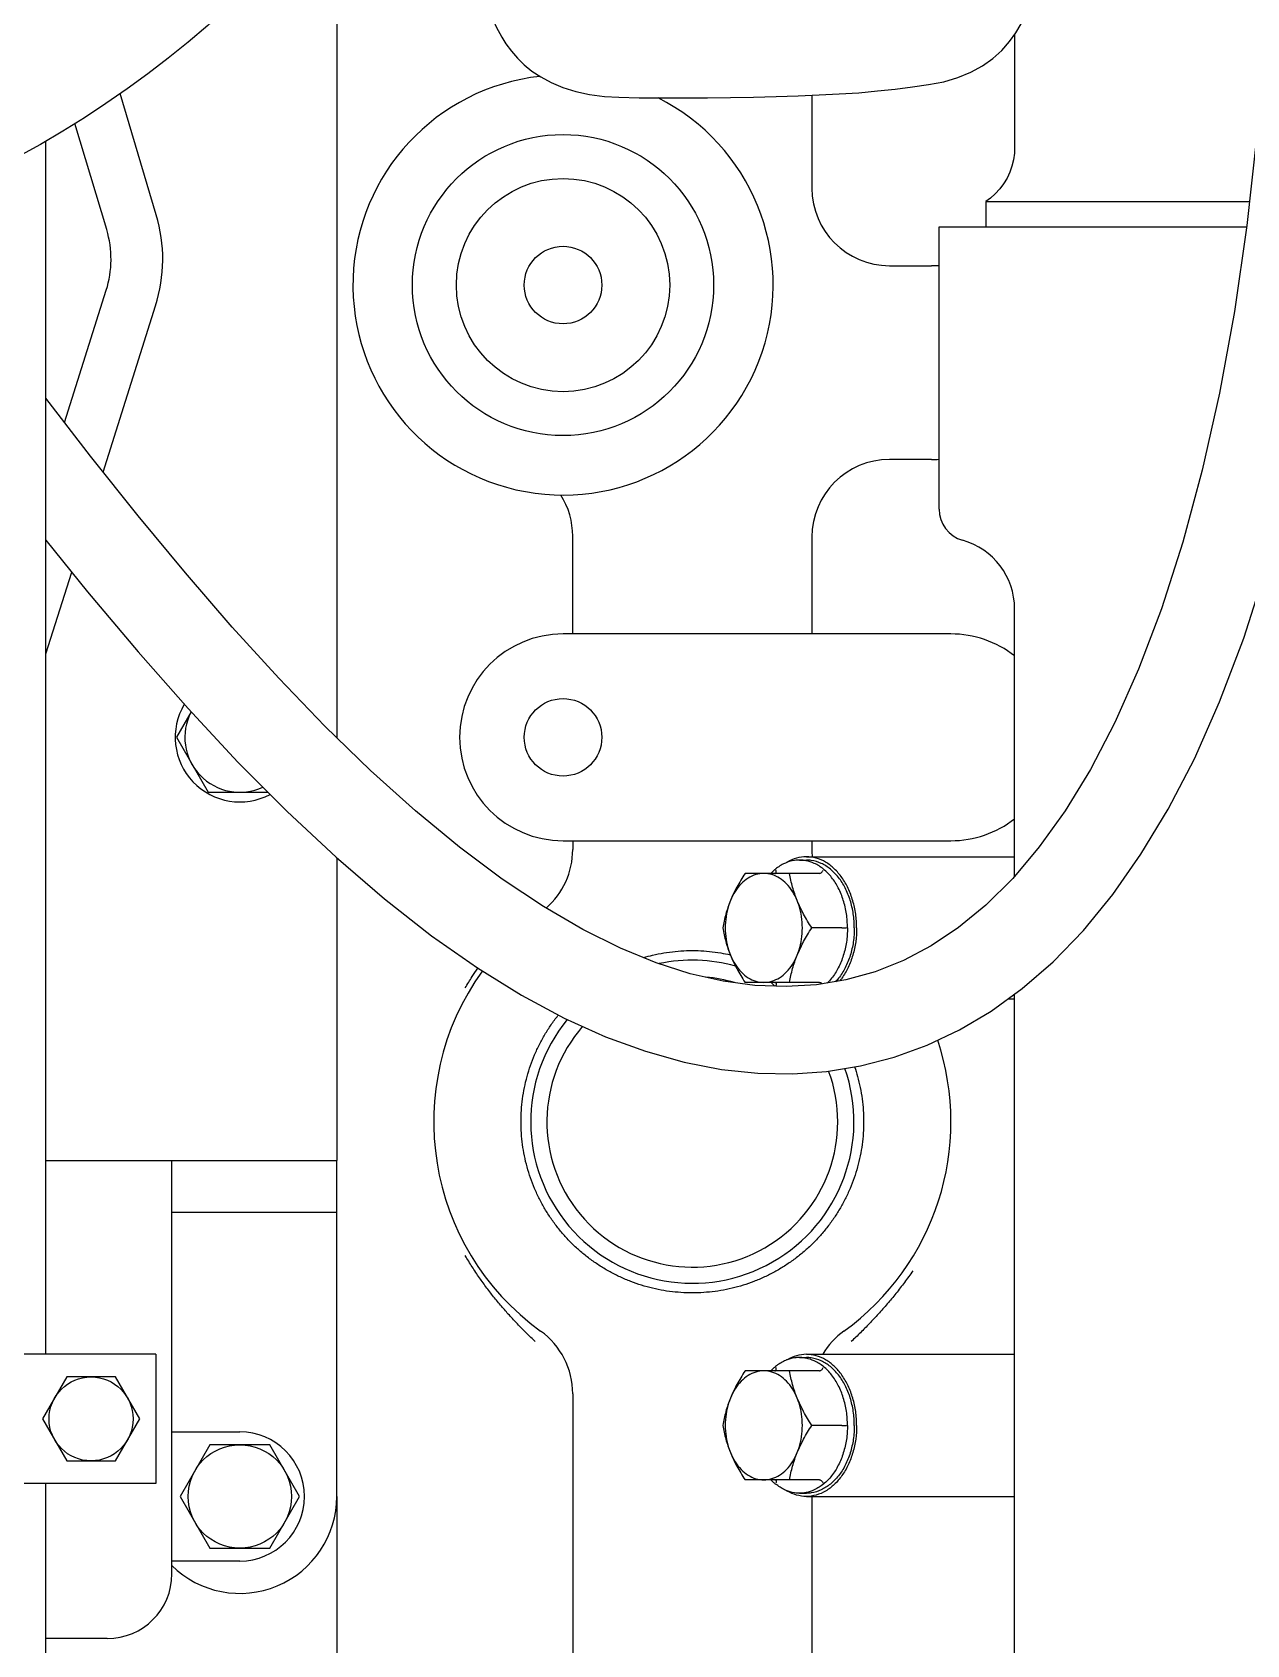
# Model space of a CAD drawing. Header units: millimetres. Extents: x 156850 to 204135, y 56350 to 74150.
# Drawn here: x 174877.9 to 175065.8, y 61122.5 to 61372.1 of the extents above; entities that cross this region are included whole.
import ezdxf

# ---------------------------------------------------------------- set-up
doc = ezdxf.new("R2010")
doc.units = ezdxf.units.MM
doc.header["$LTSCALE"] = 150
doc.layers.add('-----33 Equipment', color=5, linetype='Continuous')

# ---------------------------------------------------------------- blocks, each defined once
blk = doc.blocks.new('X-2F-PLAN$0$A$C73FA2420')
at = {"color": 0, "linetype": 'Continuous'}
for p, q in [((1393.24, 741.28), (1393.25, 845.28)), ((1413.24, 741.27), (1413.25, 845.27)), ((1403.24, 758.78), (1396.74, 755.03)), ((1409.74, 755.03), (1403.24, 758.78)), ((1181.43, 758.28), (1393.24, 758.28)), ((1369.24, 748.78), (1369.24, 758.28)), ((1413.24, 758.28), (1601.04, 758.28)), ((1443.24, 758.28), (1443.23, 713.27)), ((1521.65, 758.28), (1534.3, 754.29)), ((1396.74, 755.03), (1396.74, 747.52)), ((1409.74, 747.52), (1409.74, 755.03)), ((1557.45, 755.39), (1577.92, 748.94)), ((1587.31, 748.87), (1603.75, 753.78)), ((1443.25, 753.28), (1443.25, 733.28)), ((1549.79, 749.41), (1575.51, 741.31)), ((1396.74, 747.52), (1403.24, 743.77)), ((1403.24, 743.77), (1409.74, 747.52)), ((1589.59, 741.2), (1608.37, 746.81)), ((1413.24, 741.27), (1393.24, 741.28)), ((1379.24, 738.78), (1443.24, 738.77)), ((1381.23, 728.28), (1381.23, 738.78)), ((1401.23, 738.78), (1401.23, 728.28)), ((1435.24, 738.77), (1435.23, 713.27)), ((1391.23, 737.52), (1383.23, 732.9)), ((1399.23, 732.9), (1391.23, 737.52)), ((1508.73, 738.09), (1500.23, 733.19)), ((1512.68, 735.81), (1508.73, 738.09)), ((1383.23, 732.9), (1383.23, 723.66)), ((1399.23, 723.66), (1399.23, 732.9)), ((1500.23, 733.19), (1500.23, 723.92)), ((1383.23, 723.66), (1391.23, 719.04)), ((1391.23, 719.04), (1399.23, 723.66)), ((1391.23, 713.28), (1237.01, 713.28)), ((1391.23, 713.28), (1443.23, 713.27)), ((1490.08, 713.28), (1443.23, 713.28)), ((1639.51, 713.28), (1508.68, 713.28)), ((1617.12, 687.77), (1617.12, 687.77)), ((1407.12, 676.78), (1358.62, 676.78)), ((1492.73, 676.78), (1491.35, 676.78)), ((1492.73, 678.28), (1492.73, 618.28)), ((1524.73, 618.28), (1524.73, 678.28)), ((1524.73, 676.78), (1539.85, 676.78)), ((1393.8, 638.61), (1393.8, 650.13)), ((1410.67, 638.61), (1410.67, 650.13)), ((1470.8, 638.61), (1470.8, 650.13)), ((1487.67, 638.61), (1487.67, 650.13)), ((1391.73, 641.7), (1391.73, 640.64)), ((1412.73, 641.7), (1412.73, 640.64)), ((1489.73, 641.7), (1489.73, 640.64)), ((1391.23, 639.78), (1358.73, 639.78)), ((1391.23, 640.64), (1391.23, 608.42)), ((1402.23, 635.17), (1402.23, 639.8)), ((1413.23, 640.64), (1413.23, 608.42)), ((1479.23, 635.17), (1479.23, 639.8)), ((1490.23, 640.64), (1490.23, 608.42)), ((1492.73, 639.78), (1491.35, 639.78)), ((1539.73, 639.78), (1524.73, 639.78)), ((1608.12, 639.78), (1593.73, 639.78)), ((1551.73, 621.28), (1551.73, 627.78)), ((1581.73, 627.78), (1581.73, 621.28)), ((1544.05, 620.12), (1587.73, 620.12)), ((1587.73, 620.12), (1587.73, 572.53)), ((1591.67, 612.87), (1587.73, 612.87)), ((1591.67, 612.87), (1591.67, 572.09)), ((1468.23, 609.46), (1468.23, 608.42)), ((1358.73, 608.42), (1468.99, 608.42)), ((1487.24, 608.42), (1528.63, 608.42)), ((1617.52, 608.42), (1599.99, 608.42))]:
    blk.add_line(p, q, dxfattribs=at)
for points in [[(1539.24, 758.28), (1531.24, 751.83), (1521.96, 744.02), (1513.17, 736.27), (1504.91, 728.56), (1497.23, 720.93), (1490.16, 713.37), (1483.75, 705.92), (1478.03, 698.62), (1473.06, 691.53), (1468.81, 684.69), (1465.27, 678.08), (1462.39, 671.7), (1460.13, 665.53), (1458.46, 659.56), (1457.34, 653.78), (1456.75, 648.17), (1456.66, 642.71), (1457.03, 637.5)], [(1470.44, 639.06), (1470.14, 643.76), (1470.31, 648.59), (1470.98, 653.52), (1472.14, 658.59), (1473.83, 663.87), (1476.09, 669.4), (1478.98, 675.2), (1482.53, 681.3), (1486.77, 687.68), (1491.72, 694.3), (1497.35, 701.11), (1503.61, 708.06), (1510.46, 715.11), (1517.87, 722.25), (1525.79, 729.45), (1534.17, 736.7), (1543, 744), (1552.26, 751.38), (1561.2, 758.28)], [(1635.42, 692.73), (1633.22, 692.43), (1631.09, 692.11), (1629.1, 691.76), (1627.23, 691.38), (1625.45, 690.97), (1623.73, 690.51), (1622.04, 689.98), (1620.36, 689.36), (1618.69, 688.62), (1617.12, 687.77)], [(1617.12, 687.77), (1616.07, 687.11), (1614.93, 686.27), (1613.86, 685.33), (1612.84, 684.28), (1611.86, 683.09), (1610.94, 681.72), (1610.08, 680.13), (1609.33, 678.32), (1608.71, 676.32), (1608.24, 674.17), (1607.94, 671.88), (1607.79, 669.63)], [(1607.79, 669.63), (1607.73, 666.51), (1607.7, 663.07), (1607.69, 659.53), (1607.72, 655.95), (1607.76, 652.37), (1607.83, 648.81), (1607.93, 645.32), (1608.04, 641.93), (1608.16, 638.67), (1608.31, 635.54), (1608.51, 632.54), (1608.77, 629.66), (1609.07, 626.89), (1609.4, 624.24), (1609.75, 621.73), (1610.21, 619.38), (1610.85, 617.2), (1611.67, 615.21), (1612.66, 613.4), (1613.8, 611.8), (1615.06, 610.4), (1616.41, 609.21), (1617.79, 608.23), (1619.15, 607.43)], [(1631.86, 569.25), (1616.68, 569.86), (1601.98, 570.97), (1587.95, 572.5), (1574.62, 574.43), (1561.99, 576.74), (1550.09, 579.4), (1538.92, 582.4), (1528.61, 585.7), (1519.28, 589.24), (1511, 592.92), (1503.73, 596.71), (1497.35, 600.6), (1491.76, 604.61), (1486.89, 608.72), (1482.74, 612.89), (1479.3, 617.09), (1476.48, 621.32), (1474.21, 625.62), (1472.45, 630.02), (1471.2, 634.53), (1470.44, 639.06)], [(1457.03, 637.5), (1457.88, 632.27), (1459.23, 627.07), (1461.07, 621.97), (1463.44, 616.97), (1466.35, 612.07), (1469.85, 607.23), (1474, 602.47), (1478.85, 597.79), (1484.39, 593.24), (1490.62, 588.88), (1497.59, 584.68), (1505.42, 580.62), (1514.24, 576.71), (1524.09, 572.98), (1534.92, 569.5), (1546.59, 566.35), (1558.99, 563.57), (1572.11, 561.16), (1585.97, 559.14), (1600.53, 557.54), (1615.78, 556.39), (1631.56, 555.75)], [(1599.99, 608.42), (1599.14, 608.46), (1598.14, 608.59), (1597.15, 608.83), (1596.2, 609.17), (1595.28, 609.6), (1594.41, 610.12), (1593.6, 610.73), (1592.86, 611.41), (1592.18, 612.17), (1591.67, 612.87)]]:
    blk.add_lwpolyline(points, dxfattribs=at)
for centre, radius in [((1743.73, 841.29), 165.1), ((1403.24, 751.28), 6.5), ((1391.23, 728.28), 8), ((1578.73, 678.28), 23.3), ((1578.73, 678.28), 16.5), ((1508.73, 678.28), 6), ((1578.73, 678.28), 6)]:
    blk.add_circle(centre, radius, dxfattribs=at)
for centre, radius, start, end in [((1379.24, 748.78), 10, 179.9916, 269.9916), ((1582.73, 764.2), 16, 252.512, 286.631), ((1582.73, 764.2), 24, 252.512, 286.631), ((1391.23, 728.28), 15, 135.4848, 269.9916), ((1508.73, 728.28), 10, 59.2551, 207.9366), ((1508.73, 728.28), 8.5, 62.4233, 204.87), ((1391.23, 728.28), 10, 180, 0), ((1578.73, 678.28), 32.5, 6.2975, 333.1001), ((1449.23, 658.28), 40, 54.2944, 144.0883), ((1508.73, 678.28), 16, 0, 180), ((1407.12, 688.78), 12, 270, 324.0883), ((1449.23, 658.28), 25, 50.6933, 289.2773), ((1449.23, 658.28), 22.5, 48.9655, 290.4165), ((1491.35, 688.78), 12, 221.0042, 270), ((1539.85, 688.78), 12, 270, 302.1508), ((1449.23, 658.28), 25, 344.454, 11.8459), ((1449.23, 658.28), 22.5, 343.1718, 354.6252), ((1491.35, 627.78), 12, 90, 95.3387), ((1539.73, 627.78), 12, 0, 90), ((1593.73, 627.78), 12, 90, 180), ((1407.12, 627.78), 12, 35.9117, 59.3426), ((1449.23, 658.28), 40, 215.9117, 288.3847), ((1544.05, 615.12), 5, 90, 164.4101), ((1566.73, 621.28), 15, 180, 184.4256), ((1566.73, 621.28), 15, 355.5733, 0), ((1508.73, 618.28), 16, 180, 218.0603), ((1508.73, 618.28), 16, 321.9397, 0), ((1528.63, 619.42), 11, 270, 344.4101)]:
    blk.add_arc(centre, radius, start, end, dxfattribs=at)
for points, start_tangent, end_tangent in [([(1415.22, 682.58), (1416.47, 683.89), (1417.76, 685.17), (1419.1, 686.43), (1420.5, 687.66), (1421.96, 688.87), (1423.49, 690.06), (1425.09, 691.21), (1426.76, 692.33), (1428.51, 693.4)], (0.68054, 0.732711), (0.864362, 0.502871)), ([(1469.95, 693.4), (1471.69, 692.33), (1473.01, 691.46)], (0.86416, -0.503217), (0.826117, -0.563499)), ([(1449.23, 631.78), (1447.46, 631.84), (1445.7, 632.01), (1443.96, 632.31), (1442.23, 632.72), (1440.54, 633.24), (1438.89, 633.88), (1437.28, 634.63), (1435.73, 635.48), (1434.24, 636.43), (1432.81, 637.48), (1431.46, 638.62), (1430.19, 639.85), (1429, 641.17), (1427.9, 642.56), (1426.9, 644.02), (1425.99, 645.54), (1425.2, 647.12), (1424.5, 648.75), (1423.92, 650.43), (1423.46, 652.13), (1423.1, 653.87), (1422.87, 655.63), (1422.75, 657.39), (1422.75, 659.16), (1422.87, 660.93), (1423.1, 662.69), (1423.46, 664.42), (1423.92, 666.13), (1424.5, 667.8), (1425.2, 669.43), (1425.99, 671.01), (1426.9, 672.54), (1427.9, 674), (1429, 675.39), (1430.19, 676.7), (1431.46, 677.93), (1432.81, 679.07), (1434.24, 680.13), (1435.73, 681.08), (1437.28, 681.93), (1438.89, 682.67), (1440.54, 683.31), (1442.23, 683.84), (1443.96, 684.25), (1445.7, 684.54), (1447.46, 684.72), (1449.23, 684.78)], (-1, 0.000003), (1, 0)), ([(1449.23, 684.78), (1451, 684.72), (1452.77, 684.54), (1454.51, 684.25), (1456.24, 683.84), (1457.93, 683.31), (1459.58, 682.67), (1461.19, 681.93), (1462.74, 681.08), (1464.23, 680.13), (1465.66, 679.07), (1465.76, 678.99)], (1, 0), (0.781693, -0.623663)), ([(1474.64, 665.82), (1475.01, 664.42), (1475.36, 662.69), (1475.6, 660.93), (1475.72, 659.16), (1475.72, 657.39), (1475.6, 655.63), (1475.36, 653.87), (1475.07, 652.4)], (0.284535, -0.958666), (-0.221887, -0.975072)), ([(1398.02, 652.38), (1396.98, 651.92), (1395.93, 651.39), (1394.87, 650.79), (1393.8, 650.13)], (-0.92582, -0.377964), (-0.84076, -0.541408)), ([(1398.02, 652.38), (1396.6, 651.65), (1395.41, 650.72), (1394.53, 649.64), (1393.98, 648.45), (1393.8, 647.22)], (-0.92582, -0.377964), (0, -1)), ([(1402.23, 653.57), (1401.17, 653.36), (1400.11, 653.1), (1399.06, 652.77), (1398.02, 652.38)], (-0.985438, -0.170033), (-0.92582, -0.377964)), ([(1406.45, 652.38), (1404.84, 652.89), (1403.12, 653.15), (1401.35, 653.15), (1399.63, 652.89), (1398.02, 652.38)], (-0.92582, 0.377964), (-0.92582, -0.377964)), ([(1406.45, 652.38), (1405.41, 652.77), (1404.36, 653.1), (1403.3, 653.36), (1402.23, 653.57)], (-0.92582, 0.377964), (-0.985438, 0.170033)), ([(1410.67, 650.13), (1409.6, 650.79), (1408.54, 651.39), (1407.49, 651.92), (1406.45, 652.38)], (-0.84076, 0.541408), (-0.92582, 0.377964)), ([(1410.67, 647.22), (1410.48, 648.46), (1409.94, 649.64), (1409.06, 650.72), (1407.88, 651.65), (1406.45, 652.38)], (0, 1), (-0.92582, 0.377964)), ([(1475.02, 652.38), (1473.98, 651.92), (1472.93, 651.39), (1471.87, 650.79), (1470.8, 650.13)], (-0.92582, -0.377964), (-0.84076, -0.541408)), ([(1475.02, 652.38), (1473.6, 651.65), (1472.41, 650.72), (1471.53, 649.64), (1470.98, 648.45), (1470.8, 647.22)], (-0.92582, -0.377964), (0, -1)), ([(1479.23, 653.57), (1478.17, 653.36), (1477.11, 653.1), (1476.06, 652.77), (1475.02, 652.38)], (-0.985438, -0.170033), (-0.92582, -0.377964)), ([(1483.45, 652.38), (1481.84, 652.89), (1480.12, 653.15), (1478.35, 653.15), (1476.63, 652.89), (1475.02, 652.38)], (-0.92582, 0.377964), (-0.92582, -0.377964)), ([(1483.45, 652.38), (1482.41, 652.77), (1481.36, 653.1), (1480.3, 653.36), (1479.23, 653.57)], (-0.92582, 0.377964), (-0.985438, 0.170033)), ([(1487.67, 650.13), (1486.6, 650.79), (1485.54, 651.39), (1484.49, 651.92), (1483.45, 652.38)], (-0.84076, 0.541408), (-0.92582, 0.377964)), ([(1487.67, 647.22), (1487.48, 648.46), (1486.94, 649.64), (1486.06, 650.72), (1484.88, 651.65), (1483.45, 652.38)], (0, 1), (-0.92582, 0.377964)), ([(1393.8, 647.22), (1393.99, 645.98), (1394.53, 644.79), (1395.41, 643.71), (1396.59, 642.79), (1398.02, 642.05)], (0, -1), (0.92582, -0.377964)), ([(1406.45, 642.05), (1407.87, 642.78), (1409.06, 643.71), (1409.94, 644.79), (1410.48, 645.98), (1410.67, 647.22)], (0.92582, 0.377964), (0, 1)), ([(1470.8, 647.22), (1470.99, 645.98), (1471.53, 644.79), (1472.41, 643.71), (1473.59, 642.79), (1475.02, 642.05)], (0, -1), (0.92582, -0.377964)), ([(1483.45, 642.05), (1484.87, 642.78), (1486.06, 643.71), (1486.94, 644.79), (1487.48, 645.98), (1487.67, 647.22)], (0.92582, 0.377964), (0, 1)), ([(1392.15, 643.77), (1392.25, 644), (1393.14, 645.41), (1393.18, 645.47)], (0.378535, 0.925587), (0.639571, 0.768732)), ([(1393.18, 645.47), (1393.35, 645.65)], (0.639571, 0.768732), (0.664539, 0.747253)), ([(1393.48, 645.3), (1393.3, 645.35)], (-0.989806, 0.142419), (-0.92582, 0.377964)), ([(1393.35, 645.65), (1393.77, 646.09)], (0.664539, 0.747253), (0.719955, 0.694021)), ([(1393.68, 645.32), (1393.64, 645.3), (1393.48, 645.3)], (-0.926936, -0.375219), (-0.989806, 0.142419)), ([(1393.8, 645.5), (1393.76, 645.37), (1393.68, 645.32)], (0, -1), (-0.926936, -0.375219)), ([(1410.67, 645.5), (1410.71, 645.37), (1410.79, 645.32)], (0, -1), (0.926496, -0.376304)), ([(1411.12, 645.66), (1410.7, 646.09)], (-0.664574, 0.747223), (-0.719955, 0.694021)), ([(1410.79, 645.32), (1410.83, 645.3), (1410.99, 645.3)], (0.926496, -0.376304), (0.989806, 0.142419)), ([(1410.99, 645.3), (1411.17, 645.35)], (0.989806, 0.142419), (0.92582, 0.377964)), ([(1411.28, 645.47), (1411.12, 645.66)], (-0.639571, 0.768732), (-0.664574, 0.747223)), ([(1412.32, 643.77), (1412.22, 644), (1411.33, 645.41), (1411.28, 645.47)], (-0.378535, 0.925587), (-0.639571, 0.768732)), ([(1470.19, 645.48), (1470.35, 645.65)], (0.640786, 0.76772), (0.664539, 0.747253)), ([(1470.68, 645.32), (1470.64, 645.3), (1470.48, 645.3), (1470.3, 645.35)], (-0.926936, -0.375219), (-0.92582, 0.377964)), ([(1470.35, 645.65), (1470.77, 646.09)], (0.664539, 0.747253), (0.719955, 0.694021)), ([(1470.8, 645.5), (1470.76, 645.37), (1470.68, 645.32)], (0, -1), (-0.926936, -0.375219)), ([(1487.67, 645.5), (1487.71, 645.37), (1487.79, 645.32)], (0, -1), (0.926496, -0.376304)), ([(1488.12, 645.66), (1487.7, 646.09)], (-0.664574, 0.747223), (-0.719955, 0.694021)), ([(1487.79, 645.32), (1487.83, 645.3), (1487.99, 645.3)], (0.926496, -0.376304), (0.989806, 0.142419)), ([(1487.99, 645.3), (1488.17, 645.35)], (0.989806, 0.142419), (0.92582, 0.377964)), ([(1488.28, 645.47), (1488.12, 645.66)], (-0.639571, 0.768732), (-0.664574, 0.747223)), ([(1489.32, 643.77), (1489.22, 644), (1488.33, 645.41), (1488.28, 645.47)], (-0.378535, 0.925587), (-0.639571, 0.768732)), ([(1391.23, 640.64), (1391.45, 642.16), (1392.07, 643.62), (1392.16, 643.77)], (0, 1), (0.527024, 0.84985)), ([(1391.73, 641.7), (1391.79, 642.48), (1392.15, 643.77)], (0, 1), (0.378535, 0.925587)), ([(1391.83, 640.67), (1391.79, 640.93), (1391.73, 641.7)], (-0.1942, 0.980962), (0, 1)), ([(1393.8, 643.24), (1394.87, 643.03), (1395.93, 642.77), (1396.98, 642.44), (1398.02, 642.05)], (0.985438, -0.170033), (0.92582, -0.377964)), ([(1398.02, 642.05), (1399.06, 641.59), (1400.11, 641.06), (1401.17, 640.46), (1402.23, 639.8)], (0.92582, -0.377964), (0.84076, -0.541408)), ([(1398.02, 642.05), (1399.63, 641.55), (1401.35, 641.29), (1403.12, 641.29), (1404.84, 641.55), (1406.45, 642.05)], (0.92582, -0.377964), (0.92582, 0.377964)), ([(1402.23, 639.8), (1403.3, 640.46), (1404.36, 641.06), (1405.41, 641.59), (1406.45, 642.05)], (0.84076, 0.541408), (0.92582, 0.377964)), ([(1406.45, 642.05), (1407.49, 642.44), (1408.54, 642.77), (1409.6, 643.03), (1410.67, 643.24)], (0.92582, 0.377964), (0.985438, 0.170033)), ([(1413.23, 640.64), (1413.02, 642.16), (1412.4, 643.62), (1412.31, 643.77)], (0, 1), (-0.527024, 0.84985)), ([(1412.73, 641.7), (1412.68, 642.48), (1412.32, 643.77)], (0, 1), (-0.378535, 0.925587)), ([(1412.63, 640.67), (1412.68, 640.93), (1412.73, 641.7)], (0.1942, 0.980962), (0, 1)), ([(1470.8, 643.24), (1471.87, 643.03), (1472.93, 642.77), (1473.98, 642.44), (1475.02, 642.05)], (0.985438, -0.170033), (0.92582, -0.377964)), ([(1475.02, 642.05), (1476.06, 641.59), (1477.11, 641.06), (1478.17, 640.46), (1479.23, 639.8)], (0.92582, -0.377964), (0.84076, -0.541408)), ([(1475.02, 642.05), (1476.63, 641.55), (1478.35, 641.29), (1480.12, 641.29), (1481.84, 641.55), (1483.45, 642.05)], (0.92582, -0.377964), (0.92582, 0.377964)), ([(1479.23, 639.8), (1480.3, 640.46), (1481.36, 641.06), (1482.41, 641.59), (1483.45, 642.05)], (0.84076, 0.541408), (0.92582, 0.377964)), ([(1483.45, 642.05), (1484.49, 642.44), (1485.54, 642.77), (1486.6, 643.03), (1487.67, 643.24)], (0.92582, 0.377964), (0.985438, 0.170033)), ([(1490.23, 640.64), (1490.02, 642.16), (1489.4, 643.62), (1489.31, 643.77)], (0, 1), (-0.527024, 0.84985)), ([(1489.73, 641.7), (1489.68, 642.48), (1489.32, 643.77)], (0, 1), (-0.378535, 0.925587)), ([(1489.63, 640.67), (1489.68, 640.93), (1489.73, 641.7)], (0.1942, 0.980962), (0, 1)), ([(1402.23, 632.86), (1400.09, 633.01), (1398.02, 633.46), (1396.12, 634.17), (1394.46, 635.14), (1393.09, 636.32), (1392.07, 637.66), (1391.45, 639.12), (1391.23, 640.64)], (-1, 0), (0, 1)), ([(1402.23, 633.22), (1400.05, 633.38), (1397.96, 633.86), (1396.06, 634.63), (1394.43, 635.67), (1393.14, 636.93), (1392.25, 638.35), (1391.79, 639.87), (1391.73, 640.64)], (-1, 0), (0, 1)), ([(1402.23, 634.28), (1400.05, 634.44), (1397.96, 634.92), (1396.06, 635.7), (1394.43, 636.73), (1393.14, 637.99), (1392.25, 639.41), (1391.83, 640.67)], (-1, 0), (-0.1942, 0.980962)), ([(1402.23, 634.28), (1404.42, 634.44), (1406.5, 634.92), (1408.41, 635.7), (1410.04, 636.73), (1411.33, 637.99), (1412.22, 639.41), (1412.63, 640.67)], (1, 0), (0.1942, 0.980962)), ([(1402.23, 632.86), (1404.38, 633.01), (1406.44, 633.46), (1408.35, 634.17), (1410.01, 635.14), (1411.38, 636.32), (1412.4, 637.66), (1413.02, 639.12), (1413.23, 640.64)], (1, 0), (0, 1)), ([(1402.23, 633.22), (1404.42, 633.38), (1406.5, 633.86), (1408.41, 634.63), (1410.04, 635.67), (1411.33, 636.93), (1412.22, 638.35), (1412.68, 639.87), (1412.73, 640.64)], (1, 0), (0, 1)), ([(1479.23, 634.28), (1481.42, 634.44), (1483.5, 634.92), (1485.41, 635.7), (1487.04, 636.73), (1488.33, 637.99), (1489.22, 639.41), (1489.63, 640.67)], (1, 0), (0.1942, 0.980962)), ([(1479.23, 632.86), (1481.38, 633.01), (1483.44, 633.46), (1485.35, 634.17), (1487.01, 635.14), (1488.38, 636.32), (1489.4, 637.66), (1490.02, 639.12), (1490.23, 640.64)], (1, 0), (0, 1)), ([(1479.23, 633.22), (1481.42, 633.38), (1483.5, 633.86), (1485.41, 634.63), (1487.04, 635.67), (1488.33, 636.93), (1489.22, 638.35), (1489.68, 639.87), (1489.73, 640.64)], (1, 0), (0, 1)), ([(1393.8, 638.61), (1393.76, 638.45), (1393.64, 638.29), (1393.48, 638.15), (1393.3, 638.06)], (0, -1), (-0.92582, -0.377964)), ([(1410.67, 638.61), (1410.71, 638.45), (1410.83, 638.29), (1410.99, 638.15), (1411.17, 638.06)], (0, -1), (0.92582, -0.377964)), ([(1470.8, 638.61), (1470.76, 638.45), (1470.64, 638.29), (1470.58, 638.23)], (0, -1), (-0.748694, -0.662916)), ([(1479.23, 634.28), (1477.05, 634.44), (1474.96, 634.92), (1473.06, 635.7), (1471.43, 636.73), (1470.68, 637.4)], (-1, 0), (-0.709147, 0.70506)), ([(1487.67, 638.61), (1487.71, 638.45), (1487.83, 638.29), (1487.99, 638.15), (1488.17, 638.06)], (0, -1), (0.92582, -0.377964)), ([(1402.23, 635.17), (1402.23, 634.99), (1402.23, 634.78), (1402.23, 634.58), (1402.23, 634.41)], (0, -1), (0, -1)), ([(1479.23, 633.22), (1477.05, 633.38), (1474.96, 633.86), (1473.06, 634.63), (1471.43, 635.67), (1470.89, 636.13)], (-1, 0), (-0.734254, 0.678875)), ([(1479.23, 632.86), (1477.09, 633.01), (1475.02, 633.46), (1473.12, 634.17), (1471.46, 635.14), (1471.01, 635.47)], (-1, 0), (-0.782671, 0.622435)), ([(1479.23, 635.17), (1479.23, 634.99), (1479.23, 634.78), (1479.23, 634.58), (1479.23, 634.41)], (0, -1), (0, -1)), ([(1426.17, 624.18), (1424.37, 625.46), (1422.66, 626.78), (1421.03, 628.13), (1419.48, 629.5), (1417.99, 630.89), (1416.58, 632.28), (1415.22, 633.69)], (-0.826677, 0.562677), (-0.686188, 0.727425)), ([(1457.73, 633.18), (1456.24, 632.72), (1454.51, 632.31), (1452.77, 632.01), (1451, 631.84), (1449.23, 631.78)], (-0.947191, -0.32067), (-1, 0.000003))]:
    blk.add_spline(points, degree=3, dxfattribs=dict(at, start_tangent=start_tangent, end_tangent=end_tangent))
blk = doc.blocks.new('X-2F-PLAN$0$zw$C47F')
at = {"layer": '-----33 Equipment'}
blk.add_blockref('X-2F-PLAN$0$A$C73FA2420', (2898.05, 848.02), dxfattribs=at)

msp = doc.modelspace()

# ---------------------------------------------------------------- block references
at = {"layer": '-----33 Equipment', "rotation": 90.00000000000001}
msp.add_blockref('X-2F-PLAN$0$zw$C47F', (176486.3, 56856.22), dxfattribs=at)

doc.saveas('drawing.dxf')
